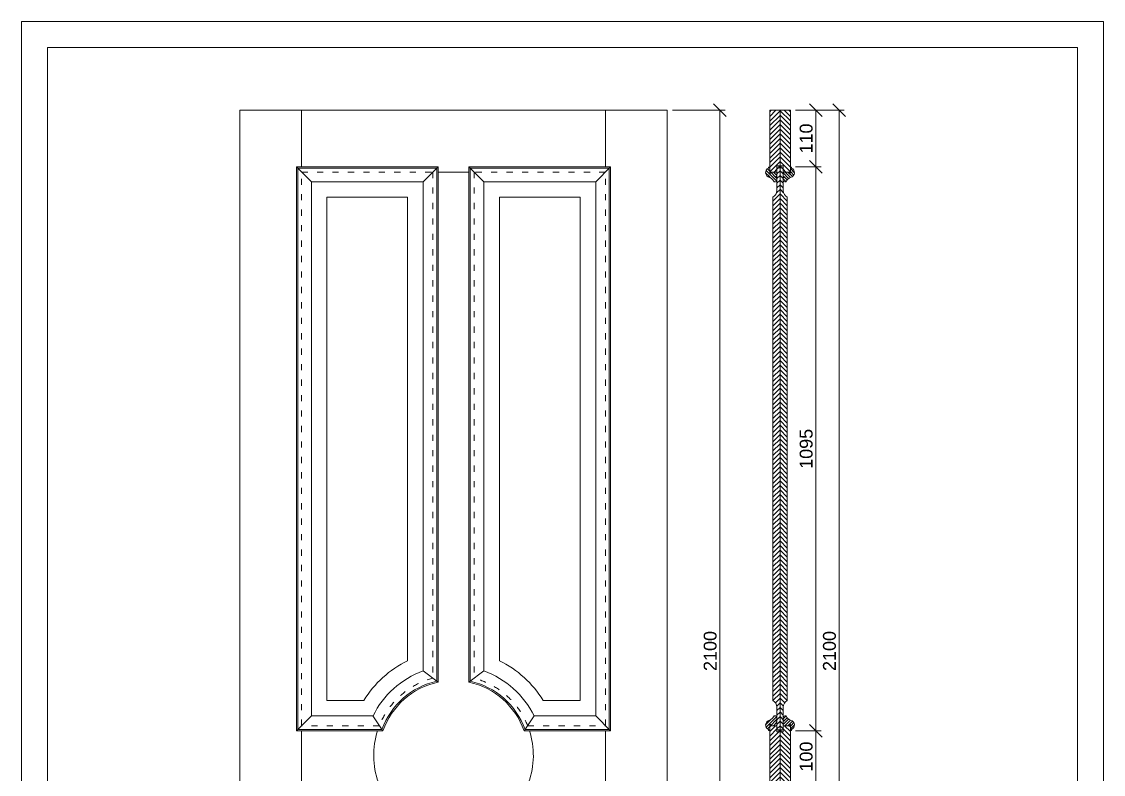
# Model space of a CAD drawing. Header units: millimetres. Extents: x 2167 to 4267, y 396 to 3366.
# Drawn here: x 2167 to 4267, y 1905 to 3366 of the extents above; entities that cross this region are included whole.
import ezdxf

# ---------------------------------------------------------------- set-up
doc = ezdxf.new("R2010")
doc.units = ezdxf.units.MM
doc.linetypes.add('ACAD_ISO03W100', pattern=[30, 12, -18])
for name, color, linetype, lineweight in [('图框', 7, 'Continuous', 13), ('填充', 8, 'Continuous', 5), ('标准家私', 4, 'Continuous', 20), ('标注', 2, 'Continuous', 9)]:
    doc.layers.add(name, color=color, linetype=linetype, lineweight=lineweight)
doc.styles.get("Standard").update_dxf_attribs({"font": 'arial.ttf'})
pattern_1 = [(315, (3611.834, 3194.239), (4.490128, 4.490128), [])]
pattern_2 = [(315, (6161.054, -8254.8556), (2.80633, 2.80633), [])]
pattern_3 = [(45, (6161.054, 13328.3337), (2.80633, -2.80633), [])]
pattern_4 = [(225, (3667.812, 3194.239), (-4.490128, 4.490128), [])]

# ---------------------------------------------------------------- blocks, each defined once
blk = doc.blocks.new('_Oblique')
at = {"color": 0, "linetype": 'ByBlock', "lineweight": -2}
blk.add_line((-0.5, -0.5), (0.5, 0.5), dxfattribs=at)

msp = doc.modelspace()

# ---------------------------------------------------------------- hatches: boundary and pattern name
at = {"layer": '填充'}
h = msp.add_hatch(dxfattribs=at)
h.set_pattern_fill('ANSI31', color=0, scale=2, angle=-90, style=0)
h.set_pattern_definition(pattern_4)
h.paths.add_polyline_path([(3619.8, 3074.2), (3619.8, 3084.2), (3619.8, 3194.2), (3639.8, 3194.2), (3639.8, 3086.2), (3637.3, 3086.2), (3633.8, 3086.2), (3633.8, 3074.2)])
h = msp.add_hatch(dxfattribs=at)
h.set_pattern_fill('ANSI31', color=0, scale=2, angle=-90, style=0)
h.set_pattern_definition(pattern_1)
h.paths.add_polyline_path([(3659.8, 3194.2), (3639.8, 3194.2), (3639.8, 3086.2), (3642.3, 3086.2), (3645.8, 3086.2), (3645.8, 3074.2), (3659.8, 3074.2), (3659.8, 3084.2)])
h = msp.add_hatch(dxfattribs=at)
h.set_pattern_fill('ANSI31', color=0, scale=1.25, angle=-90, style=0)
h.set_pattern_definition(pattern_2)
edge = h.paths.add_edge_path()
edge.add_line((3619.8, 3084.2), (3619.8, 3072.2))
edge.add_line((3619.8, 3072.2), (3621.8, 3072.2))
edge.add_line((3621.8, 3072.2), (3621.8, 3074.2))
edge.add_line((3621.8, 3074.2), (3633.8, 3074.2))
edge.add_line((3633.8, 3074.2), (3633.8, 3065.7))
edge.add_line((3633.8, 3065.7), (3631.8, 3065.7))
edge.add_line((3631.8, 3065.7), (3631.8, 3063.7))
edge.add_line((3631.8, 3063.7), (3633.8, 3063.7))
edge.add_line((3633.8, 3063.7), (3633.8, 3058.2))
edge.add_arc((3630.8, 3058.2), 3, -90, 0, ccw=False)
edge.add_line((3630.8, 3055.2), (3627.7, 3055.2))
edge.add_arc((3615.9, 3052.2), 12.1, 14.7506, 73.4089)
edge.add_arc((3621.2, 3072.9), 9.33, 111.5599, 259.2156, ccw=False)
edge.add_line((3617.7, 3081.6), (3617.7, 3083))
edge.add_arc((3619.4, 3082.5), 1.8, 96.6772, 162.9321, ccw=False)
edge.add_line((3619.2, 3084.2), (3619.8, 3084.2))
h = msp.add_hatch(dxfattribs=at)
h.set_pattern_fill('ANSI31', color=0, scale=2, angle=-90, style=0)
h.set_pattern_definition(pattern_4)
h.paths.add_polyline_path([(3625.8, 2048.2), (3625.8, 3025.2, 0.244963), (3633.8, 3038.2), (3633.8, 3082.2), (3639.8, 3082.2), (3639.8, 1991.2), (3637.3, 1991.2), (3633.8, 1991.2), (3633.8, 2035.2, 0.244963)])
h = msp.add_hatch(dxfattribs=at)
h.set_pattern_fill('ANSI31', color=0, scale=2, angle=-90, style=0)
h.set_pattern_definition(pattern_1)
h.paths.add_polyline_path([(3653.8, 3025.2, -0.282977), (3645.8, 3040.6), (3645.8, 3082.2), (3639.8, 3082.2), (3639.8, 1991.2), (3642.3, 1991.2), (3645.8, 1991.2), (3645.8, 2032.9, -0.282977), (3653.8, 2048.2)])
h = msp.add_hatch(dxfattribs=at)
h.set_pattern_fill('ANSI31', color=0, scale=1.25, angle=-90, style=0)
h.set_pattern_definition(pattern_2)
edge = h.paths.add_edge_path()
edge.add_line((3657.8, 3072.2), (3657.8, 3074.2))
edge.add_line((3657.8, 3074.2), (3645.8, 3074.2))
edge.add_line((3645.8, 3074.2), (3645.8, 3065.7))
edge.add_line((3645.8, 3065.7), (3647.8, 3065.7))
edge.add_line((3647.8, 3065.7), (3647.8, 3063.7))
edge.add_line((3647.8, 3063.7), (3645.8, 3063.7))
edge.add_line((3645.8, 3063.7), (3645.8, 3058.2))
edge.add_arc((3648.8, 3058.2), 3, 180, 270)
edge.add_line((3648.8, 3055.2), (3652, 3055.2))
edge.add_arc((3663.7, 3052.2), 12.1, 106.5911, 165.2494, ccw=False)
edge.add_arc((3658.5, 3072.9), 9.33, -79.2156, 68.4401)
edge.add_line((3661.9, 3081.6), (3661.9, 3083))
edge.add_arc((3660.2, 3082.5), 1.8, 17.0679, 83.3228)
edge.add_line((3660.4, 3084.2), (3659.8, 3084.2))
edge.add_line((3659.8, 3084.2), (3659.8, 3072.2))
edge.add_line((3659.8, 3072.2), (3657.8, 3072.2))
h = msp.add_hatch(dxfattribs=at)
h.set_pattern_fill('ANSI31', color=0, scale=1.25, angle=-90, style=0)
h.set_pattern_definition(pattern_3)
edge = h.paths.add_edge_path()
edge.add_line((3619.8, 1989.2), (3619.8, 2001.2))
edge.add_line((3619.8, 2001.2), (3621.8, 2001.2))
edge.add_line((3621.8, 2001.2), (3621.8, 1999.2))
edge.add_line((3621.8, 1999.2), (3633.8, 1999.2))
edge.add_line((3633.8, 1999.2), (3633.8, 2007.8))
edge.add_line((3633.8, 2007.8), (3631.8, 2007.8))
edge.add_line((3631.8, 2007.8), (3631.8, 2009.8))
edge.add_line((3631.8, 2009.8), (3633.8, 2009.8))
edge.add_line((3633.8, 2009.8), (3633.8, 2015.2))
edge.add_arc((3630.8, 2015.2), 3, 360, 450)
edge.add_line((3630.8, 2018.2), (3627.7, 2018.2))
edge.add_arc((3615.9, 2021.3), 12.1, 286.5911, 345.2494, ccw=False)
edge.add_arc((3621.2, 2000.5), 9.33, 100.7844, 248.4401)
edge.add_line((3617.7, 1991.9), (3617.7, 1990.5))
edge.add_arc((3619.4, 1991), 1.8, 197.0679, 263.3228)
edge.add_line((3619.2, 1989.2), (3619.8, 1989.2))
h = msp.add_hatch(dxfattribs=at)
h.set_pattern_fill('ANSI31', color=0, scale=1.25, angle=-90, style=0)
h.set_pattern_definition(pattern_3)
edge = h.paths.add_edge_path()
edge.add_line((3657.8, 2001.2), (3657.8, 1999.2))
edge.add_line((3657.8, 1999.2), (3645.8, 1999.2))
edge.add_line((3645.8, 1999.2), (3645.8, 2007.8))
edge.add_line((3645.8, 2007.8), (3647.8, 2007.8))
edge.add_line((3647.8, 2007.8), (3647.8, 2009.8))
edge.add_line((3647.8, 2009.8), (3645.8, 2009.8))
edge.add_line((3645.8, 2009.8), (3645.8, 2015.2))
edge.add_arc((3648.8, 2015.2), 3, 90, 180, ccw=False)
edge.add_line((3648.8, 2018.2), (3652, 2018.2))
edge.add_arc((3663.7, 2021.3), 12.1, 194.7506, 253.4089)
edge.add_arc((3658.5, 2000.5), 9.33, 291.5599, 439.2156, ccw=False)
edge.add_line((3661.9, 1991.9), (3661.9, 1990.5))
edge.add_arc((3660.2, 1991), 1.8, 276.6772, 342.9321, ccw=False)
edge.add_line((3660.4, 1989.2), (3659.8, 1989.2))
edge.add_line((3659.8, 1989.2), (3659.8, 2001.2))
edge.add_line((3659.8, 2001.2), (3657.8, 2001.2))
h = msp.add_hatch(dxfattribs=at)
h.set_pattern_fill('ANSI31', color=0, scale=2, angle=-90, style=0)
h.set_pattern_definition(pattern_4)
h.paths.add_polyline_path([(3619.8, 1879.2), (3619.8, 1889.2), (3619.8, 1999.2), (3633.8, 1999.2), (3633.8, 1987.2), (3639.8, 1987.2), (3639.8, 1891.2), (3637.3, 1891.2), (3633.8, 1891.2), (3633.8, 1879.2)])
h = msp.add_hatch(dxfattribs=at)
h.set_pattern_fill('ANSI31', color=0, scale=2, angle=-90, style=0)
h.set_pattern_definition(pattern_1)
h.paths.add_polyline_path([(3659.8, 1999.2), (3645.8, 1999.2), (3645.8, 1987.2), (3639.8, 1987.2), (3639.8, 1891.2), (3642.3, 1891.2), (3645.8, 1891.2), (3645.8, 1879.2), (3659.8, 1879.2), (3659.8, 1889.2)])
at = {"layer": '标准家私'}
for points in [[(3642.3, 3082.2), (3642.3, 3086.2), (3637.3, 3086.2), (3637.3, 3082.2)], [(3642.3, 1991.2), (3642.3, 1987.2), (3637.3, 1987.2), (3637.3, 1991.2)]]:
    msp.add_hatch(color=0, dxfattribs=at).paths.add_polyline_path(points)

# ---------------------------------------------------------------- linework, layer by layer
at = {"layer": '填充', "color": 0}
for p, q in [((2710.9, 3194.2), (2710.9, 3084.2)), ((3300.9, 3084.2), (3300.9, 3194.2)), ((2729.9, 3055.2), (2700.9, 3084.2)), ((2703.5, 1991.9), (2703.5, 3081.6)), ((2703.5, 3081.6), (2973.3, 3081.6)), ((2946.9, 3055.2), (2975.9, 3084.2)), ((2973.3, 3081.6), (2973.3, 2085.7)), ((2975.9, 3074.2), (3035.9, 3074.2)), ((3064.9, 3055.2), (3035.9, 3084.2)), ((3308.3, 3081.6), (3038.5, 3081.6)), ((3038.5, 3081.6), (3038.5, 2085.7)), ((3281.9, 3055.2), (3310.9, 3084.2)), ((3308.3, 1991.9), (3308.3, 3081.6)), ((2946.9, 2105.4), (2975.9, 2083.6)), ((3064.9, 2105.4), (3035.9, 2083.6)), ((2729.9, 2018.2), (2700.9, 1989.2)), ((2849.6, 2018.2), (2868.9, 1989.2)), ((3162.2, 2018.2), (3142.9, 1989.2)), ((3281.9, 2018.2), (3310.9, 1989.2)), ((2867, 1991.9), (2703.5, 1991.9)), ((2710.9, 1989.2), (2710.9, 1889.2)), ((3144.7, 1991.9), (3308.3, 1991.9)), ((3300.9, 1889.2), (3300.9, 1989.2))]:
    msp.add_line(p, q, dxfattribs=at)
for radius, start, end in [(147.6, 102.7696, 160.1493), (147.6, 19.8507, 77.2304), (155, 162.1545, 199.7983), (155, 340.2017, 17.8455)]:
    msp.add_arc((3005.9, 1941.7), radius, start, end, dxfattribs=at)
at = {"layer": '标准家私', "color": 0}
for p, q in [((3420.9, 3194.2), (2590.9, 3194.2)), ((2590.9, 3194.2), (2590.9, 1094.2)), ((3420.9, 1094.2), (3420.9, 3194.2)), ((3619.8, 3074.2), (3619.8, 3194.2)), ((3619.8, 3194.2), (3659.8, 3194.2)), ((3639.8, 3086.2), (3639.8, 3194.2)), ((3659.8, 3194.2), (3659.8, 3074.2)), ((3659.8, 3115.9), (3659.8, 3081.2)), ((2700.9, 1989.2), (2700.9, 3084.2)), ((2700.9, 3084.2), (2975.9, 3084.2)), ((2975.9, 3084.2), (2975.9, 2083.6)), ((3310.9, 3084.2), (3035.9, 3084.2)), ((3035.9, 3084.2), (3035.9, 2083.6)), ((3310.9, 1989.2), (3310.9, 3084.2)), ((3619.8, 3074.2), (3628.8, 3074.2)), ((3619.8, 3074.2), (3628.8, 3074.2)), ((3619.8, 3074.2), (3628.8, 3074.2)), ((3619.8, 3074.2), (3633.8, 3074.2)), ((3628.8, 3074.2), (3621.8, 3074.2)), ((3621.8, 3074.2), (3628.8, 3074.2)), ((3621.8, 3074.2), (3628.8, 3074.2)), ((3645.8, 3086.2), (3633.8, 3086.2)), ((3633.8, 3086.2), (3633.8, 3038.2)), ((3645.8, 3082.2), (3633.8, 3082.2)), ((3639.8, 1991.2), (3639.8, 3082.2)), ((3645.8, 3086.2), (3645.8, 3038.2)), ((3659.8, 3074.2), (3645.8, 3074.2)), ((3659.8, 3074.2), (3645.8, 3074.2)), ((3645.8, 3074.2), (3645.8, 3058.2)), ((3659.8, 3084.2), (3659.8, 3074.2)), ((2729.9, 2018.2), (2729.9, 3055.2)), ((2729.9, 3055.2), (2946.9, 3055.2)), ((2946.9, 3055.2), (2946.9, 2105.4)), ((3281.9, 3055.2), (3064.9, 3055.2)), ((3064.9, 3055.2), (3064.9, 2105.4)), ((3281.9, 2018.2), (3281.9, 3055.2)), ((2759.9, 2048.2), (2759.9, 3025.2)), ((2759.9, 3025.2), (2916.9, 3025.2)), ((2916.9, 3025.2), (2916.9, 2125.3)), ((3251.9, 3025.2), (3094.9, 3025.2)), ((3094.9, 3025.2), (3094.9, 2125.3)), ((3251.9, 2048.2), (3251.9, 3025.2)), ((3625.8, 3025.2), (3625.8, 2048.2)), ((3653.8, 3025.2), (3653.8, 2048.2)), ((2831.9, 2048.2), (2759.9, 2048.2)), ((3179.9, 2048.2), (3251.9, 2048.2)), ((2849.6, 2018.2), (2729.9, 2018.2)), ((3162.2, 2018.2), (3281.9, 2018.2)), ((3633.8, 1987.2), (3633.8, 2035.2)), ((3645.8, 1987.2), (3645.8, 2035.2)), ((3619.8, 1999.2), (3628.8, 1999.2)), ((3619.8, 1999.2), (3628.8, 1999.2)), ((3619.8, 1999.2), (3628.8, 1999.2)), ((3619.8, 1999.2), (3633.8, 1999.2)), ((3619.8, 1879.2), (3619.8, 1999.2)), ((3628.8, 1999.2), (3621.8, 1999.2)), ((3621.8, 1999.2), (3628.8, 1999.2)), ((3621.8, 1999.2), (3628.8, 1999.2)), ((3645.8, 1999.2), (3645.8, 2015.2)), ((3659.8, 1999.2), (3645.8, 1999.2)), ((3659.8, 1999.2), (3645.8, 1999.2)), ((3659.8, 1989.2), (3659.8, 1999.2)), ((3659.8, 1999.2), (3659.8, 1879.2)), ((2868.9, 1989.2), (2700.9, 1989.2)), ((3142.9, 1989.2), (3310.9, 1989.2)), ((3645.8, 1991.2), (3633.8, 1991.2)), ((3645.8, 1987.2), (3633.8, 1987.2)), ((3639.8, 1891.2), (3639.8, 1987.2)), ((3659.8, 1957.6), (3659.8, 1992.2)), ((3659.8, 1960.9), (3659.8, 1886.2))]:
    msp.add_line(p, q, dxfattribs=at)
at = {"layer": '标准家私', "color": 0, "linetype": 'ACAD_ISO03W100'}
for p, q in [((2710.9, 1999.2), (2710.9, 3074.2)), ((2710.9, 3074.2), (2965.9, 3074.2)), ((2965.9, 3074.2), (2965.9, 2091.5)), ((3300.9, 3074.2), (3045.9, 3074.2)), ((3045.9, 3074.2), (3045.9, 2091.5)), ((3300.9, 1999.2), (3300.9, 3074.2)), ((2861.9, 1999.2), (2710.9, 1999.2)), ((3149.8, 1999.2), (3300.9, 1999.2))]:
    msp.add_line(p, q, dxfattribs=at)
at = {"layer": '标准家私', "color": 0}
for points in [[(3630.8, 3055.2), (3627.7, 3055.2, 0.261685), (3619.4, 3063.8, -0.751202), (3617.7, 3081.6), (3617.7, 3083, -0.297424), (3619.2, 3084.2), (3619.8, 3084.2)], [(3648.8, 3055.2), (3652, 3055.2, -0.261685), (3660.2, 3063.8, 0.751202), (3661.9, 3081.6), (3661.9, 3083, 0.297424), (3660.4, 3084.2), (3659.8, 3084.2)], [(3630.8, 2018.2), (3627.7, 2018.2, -0.261685), (3619.4, 2009.7, 0.751202), (3617.7, 1991.9), (3617.7, 1990.5, 0.297424), (3619.2, 1989.2), (3619.8, 1989.2)], [(3648.8, 2018.2), (3652, 2018.2, 0.261685), (3660.2, 2009.7, -0.751202), (3661.9, 1991.9), (3661.9, 1990.5, -0.297424), (3660.4, 1989.2), (3659.8, 1989.2)]]:
    msp.add_lwpolyline(points, format="xyb", dxfattribs=at)
for points in [[(3621.8, 3074.2), (3621.8, 3072.2), (3619.8, 3072.2), (3619.8, 3074.2)], [(3657.8, 3074.2), (3657.8, 3072.2), (3659.8, 3072.2), (3659.8, 3074.2)], [(3621.8, 1999.2), (3621.8, 2001.2), (3619.8, 2001.2), (3619.8, 1999.2)], [(3657.8, 1999.2), (3657.8, 2001.2), (3659.8, 2001.2), (3659.8, 1999.2)]]:
    msp.add_lwpolyline(points, dxfattribs=at)
for points in [[(3642.3, 3086.2), (3642.3, 3082.2), (3637.3, 3082.2), (3637.3, 3086.2)], [(3633.8, 3065.7), (3633.8, 3063.7), (3631.8, 3063.7), (3631.8, 3065.7)], [(3645.8, 3065.7), (3645.8, 3063.7), (3647.8, 3063.7), (3647.8, 3065.7)], [(3633.8, 2007.8), (3633.8, 2009.8), (3631.8, 2009.8), (3631.8, 2007.8)], [(3645.8, 2007.8), (3645.8, 2009.8), (3647.8, 2009.8), (3647.8, 2007.8)], [(3642.3, 1987.2), (3642.3, 1991.2), (3637.3, 1991.2), (3637.3, 1987.2)]]:
    msp.add_lwpolyline(points, close=True, dxfattribs=at)
for centre, radius, start, end in [((3630.8, 3058.2), 3, 270, 0), ((3648.8, 3058.2), 3, 180, 270), ((3617.3, 3039.4), 16.5, 300.8708, 355.928), ((3662.3, 3039.4), 16.5, 184.072, 239.1292), ((3005.9, 1941.7), 204, 115.8664, 148.5295), ((3005.9, 1941.7), 204, 31.4705, 64.1336), ((3005.9, 1941.7), 174, 109.8209, 153.9181), ((3005.9, 1941.7), 174, 26.0819, 70.1791), ((3005.9, 1941.7), 145, 101.9405, 160.8777), ((3005.9, 1941.7), 145, 19.1223, 78.0595), ((3617.3, 2034.1), 16.5, 4.072, 59.1292), ((3662.3, 2034.1), 16.5, 120.8708, 175.928), ((3630.8, 2015.2), 3, 0, 90), ((3648.8, 2015.2), 3, 90, 180)]:
    msp.add_arc(centre, radius, start, end, dxfattribs=at)
at = {"layer": '标准家私', "color": 0, "linetype": 'ACAD_ISO03W100'}
for start, end in [(104.9552, 158.2247), (21.7753, 75.0448)]:
    msp.add_arc((3005.9, 1941.7), 155, start, end, dxfattribs=at)
at = {"layer": '标注', "color": 0}
for p, q in [((3430.9, 3194.2), (3533, 3194.2)), ((3523, 1094.2), (3523, 3194.2)), ((3669.8, 3194.2), (3719.4, 3194.2)), ((3669.8, 3194.2), (3764.6, 3194.2)), ((3709.4, 3084.2), (3709.4, 3194.2)), ((3754.6, 3194.2), (3754.6, 1094.2)), ((3669.8, 3084.2), (3719.4, 3084.2)), ((3669.8, 3084.2), (3719.4, 3084.2)), ((3709.4, 1989.2), (3709.4, 3084.2)), ((3669.8, 1989.2), (3719.4, 1989.2)), ((3669.8, 1989.2), (3719.4, 1989.2)), ((3709.4, 1889.2), (3709.4, 1989.2))]:
    msp.add_line(p, q, dxfattribs=at)

# ---------------------------------------------------------------- block references
at = {"layer": '标注', "color": 0, "xscale": 25, "yscale": 25, "zscale": 25}
for p, rotation in [((3523, 3194.2), 90), ((3709.4, 3194.2), 90), ((3754.6, 3194.2), 90), ((3709.4, 3084.2), 90), ((3709.4, 3084.2), 270), ((3709.4, 1989.2), 90)]:
    msp.add_blockref('_Oblique', p, dxfattribs=dict(at, rotation=rotation))

# ---------------------------------------------------------------- next in the draw order: texts
at = {"layer": '标注', "color": 0, "char_height": 25, "attachment_point": 5, "rotation": 90, "bg_fill": 3, "box_fill_scale": 1.1, "bg_fill_color": 256, "bg_fill_true_color": 13158600, "bg_fill_transparency": 0}
for s, insert in [('110', (3690.6, 3139.2)), ('1095', (3690.6, 2536.7)), ('2100', (3504.3, 2144.2)), ('2100', (3735.8, 2144.2)), ('100', (3690.6, 1939.2))]:
    msp.add_mtext(s, dxfattribs=dict(at, insert=insert))

# ---------------------------------------------------------------- next in the draw order: linework, layer by layer
at = {"layer": '图框', "color": 0}
msp.add_lwpolyline([(2167.5, 3366.1), (2167.5, 396.1), (4267.5, 396.1), (4267.5, 3366.1)], close=True, dxfattribs=at)
at = {"layer": '图框', "color": 0, "lineweight": 20}
msp.add_lwpolyline([(2217.5, 3316.1), (2217.5, 446.1), (4217.5, 446.1), (4217.5, 3316.1)], close=True, dxfattribs=at)

# ---------------------------------------------------------------- next in the draw order: block references
at = {"layer": '标注', "color": 0, "xscale": 25, "yscale": 25, "zscale": 25, "rotation": 270}
msp.add_blockref('_Oblique', (3709.4, 1989.2), dxfattribs=at)

doc.saveas('drawing.dxf')
